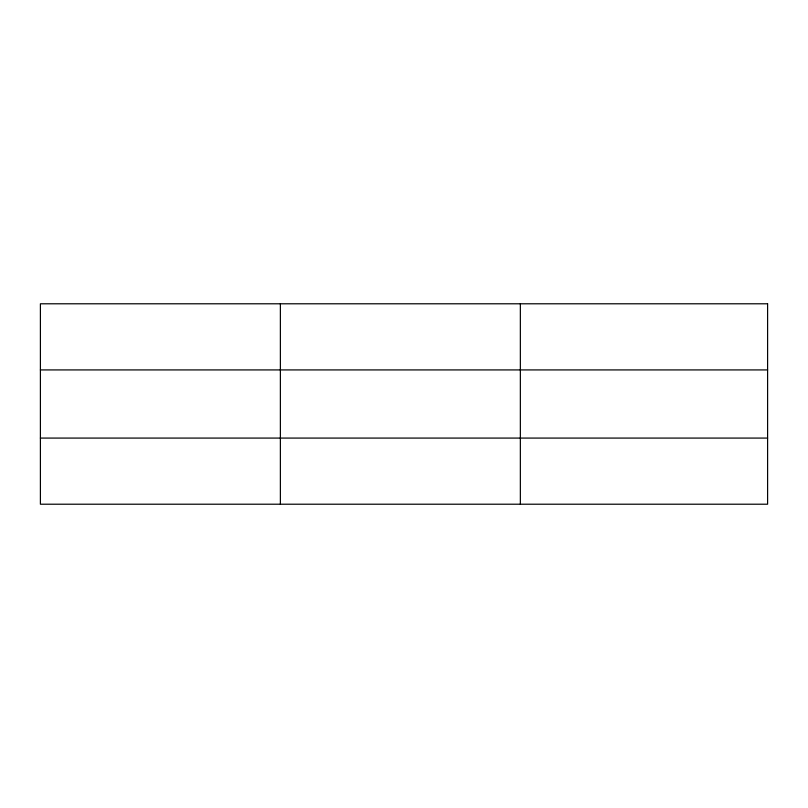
<?xml version="1.0" encoding="UTF-8"?>
<svg xmlns="http://www.w3.org/2000/svg" width="808" height="808" viewBox="0 0 808 808"><rect width="100%" height="100%" fill="white"/><g stroke="black" fill="none" stroke-linecap="round" stroke-linejoin="round"><path stroke-width="1.21" d="M280.376 504.212L280.376 303.788M520.352 504.212L520.352 303.788M40.4 369.923L767.6 369.923M40.4 438.077L767.6 438.077M767.6 303.788L767.6 504.212L40.4 504.212L40.4 303.788L767.6 303.788"/></g></svg>
